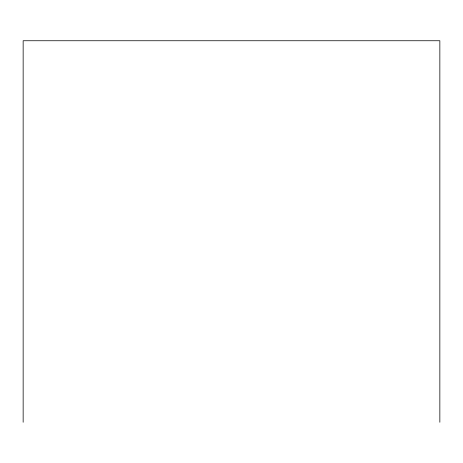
<?xml version="1.0" encoding="UTF-8"?>
<svg xmlns="http://www.w3.org/2000/svg" width="463" height="463" viewBox="0 0 463 463"><rect width="100%" height="100%" fill="white"/><g stroke="black" fill="none" stroke-linecap="round" stroke-linejoin="round"><path stroke-width="0.69" d="M439.85 422.256L439.85 40.744L23.15 40.744L23.15 422.256"/></g></svg>
